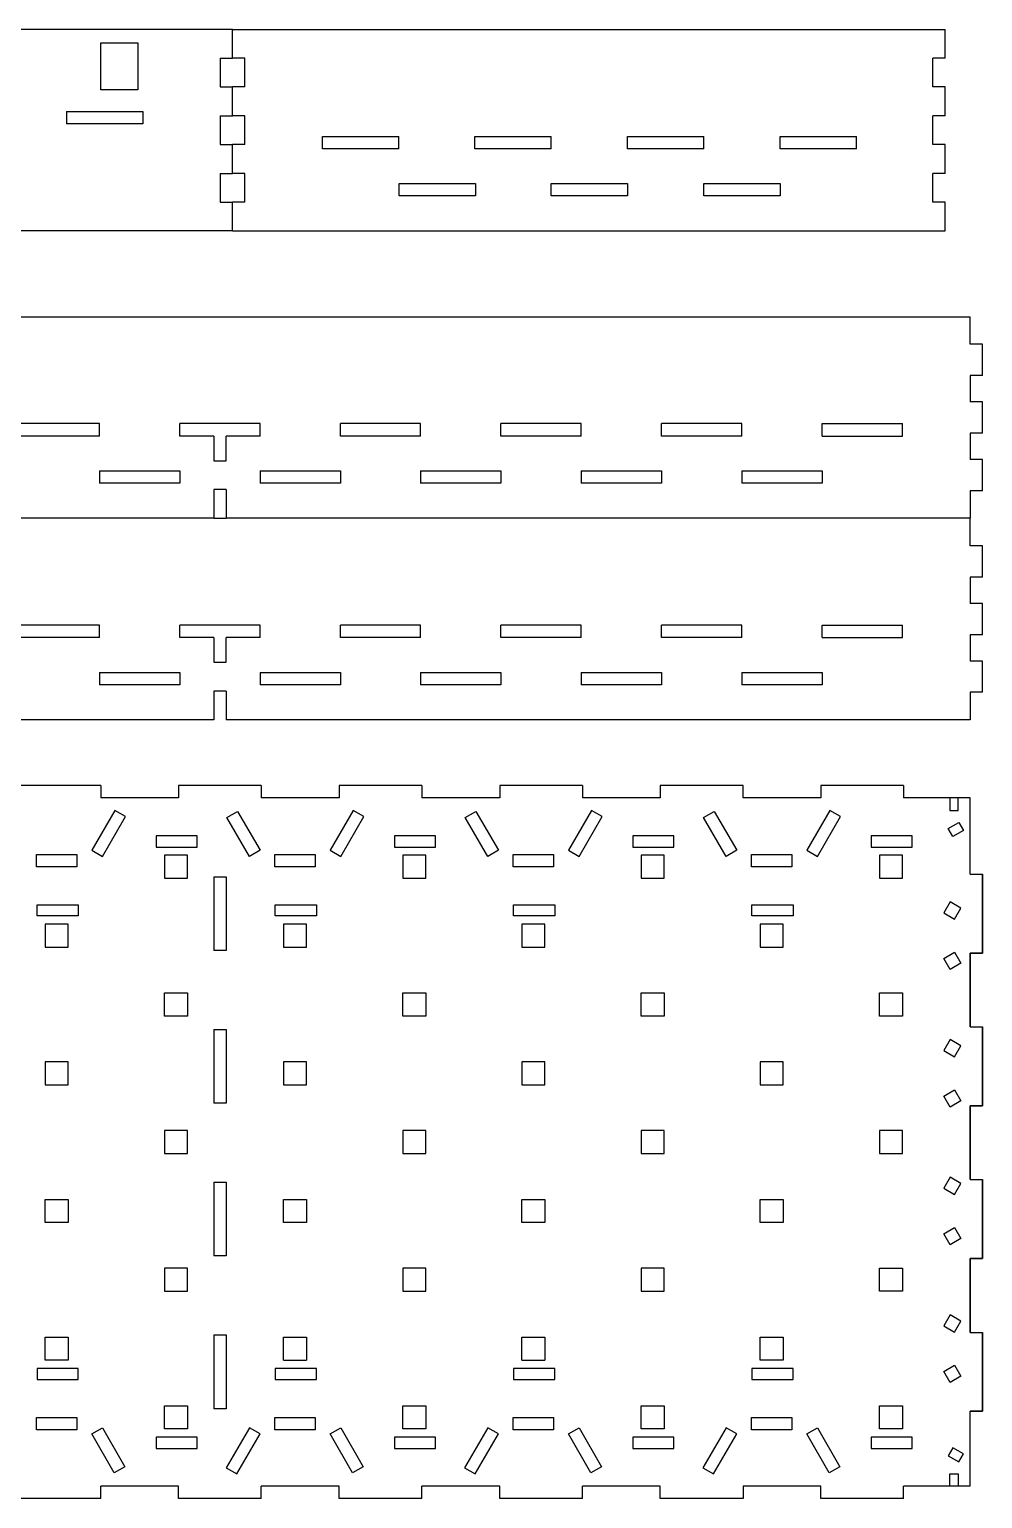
# Model space of a CAD drawing. Extents: x -308 to 258, y -154 to 204.
# Drawn here: x 26.2 to 258.1, y -153.6 to 203.6 of the extents above; entities that cross this region are included whole.
import ezdxf

# ---------------------------------------------------------------- set-up
doc = ezdxf.new("R2010")
doc.units = 0
doc.layers.get('0').update_dxf_attribs({"linetype": 'CONTINUOUS'})

msp = doc.modelspace()

# ---------------------------------------------------------------- linework, layer by layer
for p, q in [((75.63, 203.59), (-97.69, 203.59)), ((75.63, 196.59), (75.63, 203.59)), ((75.63, 203.59), (248.96, 203.59)), ((248.96, 196.59), (248.96, 203.59)), ((43.58, 200.29), (52.58, 200.29)), ((43.58, 188.89), (43.58, 200.29)), ((52.58, 200.29), (52.58, 188.89)), ((72.63, 196.59), (75.63, 196.59)), ((72.63, 196.59), (72.63, 189.59)), ((78.63, 196.59), (75.63, 196.59)), ((78.63, 189.59), (78.63, 196.59)), ((248.96, 196.59), (245.96, 196.59)), ((245.96, 189.59), (245.96, 196.59)), ((72.63, 189.59), (75.63, 189.59)), ((75.63, 182.59), (75.63, 189.59)), ((78.63, 189.59), (75.63, 189.59)), ((248.96, 189.59), (245.96, 189.59)), ((248.96, 182.59), (248.96, 189.59)), ((52.58, 188.89), (43.58, 188.89)), ((35.23, 183.59), (35.23, 180.59)), ((35.23, 183.59), (53.79, 183.59)), ((53.79, 183.59), (53.79, 180.59)), ((72.63, 182.59), (75.63, 182.59)), ((72.63, 182.59), (72.63, 175.59)), ((78.63, 182.59), (75.63, 182.59)), ((78.63, 175.59), (78.63, 182.59)), ((248.96, 182.59), (245.96, 182.59)), ((245.96, 175.59), (245.96, 182.59)), ((53.79, 180.59), (35.23, 180.59)), ((72.63, 175.59), (75.63, 175.59)), ((75.63, 168.59), (75.63, 175.59)), ((78.63, 175.59), (75.63, 175.59)), ((97.48, 174.59), (97.48, 177.59)), ((97.48, 177.59), (116.04, 177.59)), ((116.04, 174.59), (116.04, 177.59)), ((134.6, 177.59), (153.16, 177.59)), ((134.6, 174.59), (134.6, 177.59)), ((153.16, 174.59), (153.16, 177.59)), ((171.72, 177.59), (190.28, 177.59)), ((171.72, 174.59), (171.72, 177.59)), ((190.28, 174.59), (190.28, 177.59)), ((208.84, 174.59), (208.84, 177.59)), ((208.84, 177.59), (227.4, 177.59)), ((227.4, 174.59), (227.4, 177.59)), ((248.96, 175.59), (245.96, 175.59)), ((248.96, 168.59), (248.96, 175.59)), ((116.04, 174.59), (97.48, 174.59)), ((153.16, 174.59), (134.6, 174.59)), ((190.28, 174.59), (171.72, 174.59)), ((227.4, 174.59), (208.84, 174.59)), ((72.63, 168.59), (75.63, 168.59)), ((72.63, 168.59), (72.63, 161.59)), ((78.63, 168.59), (75.63, 168.59)), ((78.63, 161.59), (78.63, 168.59)), ((248.96, 168.59), (245.96, 168.59)), ((245.96, 161.59), (245.96, 168.59)), ((116.16, 163.09), (116.16, 166.09)), ((116.16, 166.09), (134.72, 166.09)), ((134.72, 166.09), (134.72, 163.09)), ((153.16, 163.09), (153.16, 166.09)), ((153.16, 166.09), (171.72, 166.09)), ((171.72, 166.09), (171.72, 163.09)), ((190.28, 163.09), (190.28, 166.09)), ((190.28, 166.09), (208.84, 166.09)), ((208.84, 166.09), (208.84, 163.09)), ((72.63, 161.59), (75.63, 161.59)), ((75.63, 154.59), (75.63, 161.59)), ((78.63, 161.59), (75.63, 161.59)), ((134.72, 163.09), (116.16, 163.09)), ((171.72, 163.09), (153.16, 163.09)), ((208.84, 163.09), (190.28, 163.09)), ((248.96, 161.59), (245.96, 161.59)), ((248.96, 154.59), (248.96, 161.59)), ((75.63, 154.59), (-97.69, 154.59)), ((75.63, 154.59), (248.96, 154.59)), ((-305.23, 133.74), (255.06, 133.74)), ((255.06, 127.04), (255.06, 133.74)), ((258.06, 127.04), (255.06, 127.04)), ((258.06, 119.44), (258.06, 127.04)), ((258.06, 119.44), (255.06, 119.44)), ((255.06, 119.44), (255.06, 113.04)), ((258.06, 113.04), (255.06, 113.04)), ((258.06, 105.44), (258.06, 113.04)), ((43.27, 107.74), (23.74, 107.74)), ((43.27, 104.74), (43.27, 107.74)), ((62.8, 104.74), (62.8, 107.74)), ((82.33, 107.74), (62.8, 107.74)), ((82.33, 104.74), (82.33, 107.74)), ((101.85, 104.74), (101.85, 107.74)), ((121.38, 107.74), (101.85, 107.74)), ((121.38, 104.74), (121.38, 107.74)), ((160.44, 107.74), (140.91, 107.74)), ((140.91, 104.74), (140.91, 107.74)), ((160.44, 104.74), (160.44, 107.74)), ((199.49, 107.74), (179.97, 107.74)), ((179.97, 104.74), (179.97, 107.74)), ((199.49, 104.74), (199.49, 107.74)), ((219.02, 104.74), (219.02, 107.74)), ((219.02, 107.74), (236.5, 107.74)), ((236.5, 107.74), (238.55, 107.74)), ((238.55, 104.74), (238.55, 107.74)), ((43.27, 104.74), (23.74, 104.74)), ((71.06, 104.74), (62.8, 104.74)), ((71.06, 104.74), (71.06, 98.74)), ((82.33, 104.74), (74.06, 104.74)), ((74.06, 98.74), (74.06, 104.74)), ((121.38, 104.74), (101.85, 104.74)), ((160.44, 104.74), (140.91, 104.74)), ((199.49, 104.74), (179.97, 104.74)), ((219.02, 104.74), (238.55, 104.74)), ((258.06, 105.44), (255.06, 105.44)), ((255.06, 105.44), (255.06, 99.04)), ((71.06, 98.74), (74.06, 98.74)), ((258.06, 99.04), (255.06, 99.04)), ((258.06, 91.44), (258.06, 99.04)), ((43.27, 96.24), (43.27, 93.24)), ((43.27, 96.24), (62.8, 96.24)), ((62.8, 93.24), (43.27, 93.24)), ((62.8, 96.24), (62.8, 93.24)), ((82.33, 96.24), (82.33, 93.24)), ((82.33, 96.24), (101.85, 96.24)), ((101.85, 93.24), (82.33, 93.24)), ((101.85, 96.24), (101.85, 93.24)), ((121.38, 96.24), (140.91, 96.24)), ((121.38, 96.24), (121.38, 93.24)), ((140.91, 93.24), (121.38, 93.24)), ((140.91, 96.24), (140.91, 93.24)), ((160.44, 96.24), (160.44, 93.24)), ((160.44, 96.24), (179.97, 96.24)), ((179.97, 93.24), (160.44, 93.24)), ((179.97, 96.24), (179.97, 93.24)), ((199.49, 96.24), (199.49, 93.24)), ((199.49, 96.24), (219.02, 96.24)), ((219.02, 93.24), (199.49, 93.24)), ((219.02, 96.24), (219.02, 93.24)), ((71.06, 91.74), (71.06, 84.74)), ((74.06, 91.74), (71.06, 91.74)), ((74.06, 91.74), (74.06, 84.74)), ((258.06, 91.44), (255.06, 91.44)), ((255.06, 91.44), (255.06, 84.74)), ((71.06, 84.74), (-121.22, 84.74)), ((71.06, 84.74), (74.06, 84.74)), ((255.06, 84.74), (74.06, 84.74)), ((255.06, 78.04), (255.06, 84.74)), ((258.06, 78.04), (255.06, 78.04)), ((258.06, 70.44), (258.06, 78.04)), ((258.06, 70.44), (255.06, 70.44)), ((255.06, 70.44), (255.06, 64.04)), ((258.06, 64.04), (255.06, 64.04)), ((258.06, 56.44), (258.06, 64.04)), ((43.27, 58.74), (23.74, 58.74)), ((43.27, 55.74), (43.27, 58.74)), ((62.8, 55.74), (62.8, 58.74)), ((82.33, 58.74), (62.8, 58.74)), ((82.33, 55.74), (82.33, 58.74)), ((101.85, 55.74), (101.85, 58.74)), ((121.38, 58.74), (101.85, 58.74)), ((121.38, 55.74), (121.38, 58.74)), ((160.44, 58.74), (140.91, 58.74)), ((140.91, 55.74), (140.91, 58.74)), ((160.44, 55.74), (160.44, 58.74)), ((199.49, 58.74), (179.97, 58.74)), ((179.97, 55.74), (179.97, 58.74)), ((199.49, 55.74), (199.49, 58.74)), ((219.02, 55.74), (219.02, 58.74)), ((219.02, 58.74), (236.5, 58.74)), ((236.5, 58.74), (238.55, 58.74)), ((238.55, 55.74), (238.55, 58.74)), ((43.27, 55.74), (23.74, 55.74)), ((71.06, 55.74), (62.8, 55.74)), ((71.06, 55.74), (71.06, 49.74)), ((82.33, 55.74), (74.06, 55.74)), ((74.06, 49.74), (74.06, 55.74)), ((121.38, 55.74), (101.85, 55.74)), ((160.44, 55.74), (140.91, 55.74)), ((199.49, 55.74), (179.97, 55.74)), ((219.02, 55.74), (238.55, 55.74)), ((258.06, 56.44), (255.06, 56.44)), ((255.06, 56.44), (255.06, 50.04)), ((258.06, 50.04), (255.06, 50.04)), ((258.06, 42.44), (258.06, 50.04)), ((43.27, 47.24), (43.27, 44.24)), ((43.27, 47.24), (62.8, 47.24)), ((62.8, 47.24), (62.8, 44.24)), ((71.06, 49.74), (74.06, 49.74)), ((82.33, 47.24), (82.33, 44.24)), ((82.33, 47.24), (101.85, 47.24)), ((101.85, 47.24), (101.85, 44.24)), ((121.38, 47.24), (140.91, 47.24)), ((121.38, 47.24), (121.38, 44.24)), ((140.91, 47.24), (140.91, 44.24)), ((160.44, 47.24), (160.44, 44.24)), ((160.44, 47.24), (179.97, 47.24)), ((179.97, 47.24), (179.97, 44.24)), ((199.49, 47.24), (199.49, 44.24)), ((199.49, 47.24), (219.02, 47.24)), ((219.02, 47.24), (219.02, 44.24)), ((62.8, 44.24), (43.27, 44.24)), ((101.85, 44.24), (82.33, 44.24)), ((140.91, 44.24), (121.38, 44.24)), ((179.97, 44.24), (160.44, 44.24)), ((219.02, 44.24), (199.49, 44.24)), ((71.06, 42.74), (71.06, 35.74)), ((74.06, 42.74), (71.06, 42.74)), ((74.06, 42.74), (74.06, 35.74)), ((258.06, 42.44), (255.06, 42.44)), ((255.06, 42.44), (255.06, 35.74)), ((71.06, 35.74), (-121.22, 35.74)), ((255.06, 35.74), (74.06, 35.74)), ((43.27, 19.74), (23.74, 19.74)), ((43.57, 19.74), (43.27, 19.74)), ((43.57, 19.74), (43.57, 16.74)), ((62.5, 19.74), (62.5, 16.74)), ((62.8, 19.74), (62.5, 19.74)), ((82.33, 19.74), (62.8, 19.74)), ((82.63, 19.74), (82.33, 19.74)), ((82.63, 19.74), (82.63, 16.74)), ((101.85, 19.74), (101.55, 19.74)), ((101.55, 19.74), (101.55, 16.74)), ((121.38, 19.74), (101.85, 19.74)), ((121.68, 19.74), (121.38, 19.74)), ((121.68, 19.74), (121.68, 16.74)), ((140.91, 19.74), (140.61, 19.74)), ((140.61, 19.74), (140.61, 16.74)), ((160.44, 19.74), (140.91, 19.74)), ((160.74, 19.74), (160.44, 19.74)), ((160.74, 19.74), (160.74, 16.74)), ((179.97, 19.74), (179.67, 19.74)), ((179.67, 19.74), (179.67, 16.74)), ((199.49, 19.74), (179.97, 19.74)), ((199.79, 19.74), (199.49, 19.74)), ((199.79, 16.74), (199.79, 19.74)), ((219.02, 19.74), (218.72, 19.74)), ((218.72, 19.74), (218.72, 16.74)), ((238.55, 19.74), (219.02, 19.74)), ((238.85, 19.74), (238.55, 19.74)), ((238.85, 19.74), (238.85, 16.74)), ((54.81, 16.74), (43.57, 16.74)), ((56.8, 16.74), (54.81, 16.74)), ((59.78, 16.74), (56.8, 16.74)), ((62.5, 16.74), (59.78, 16.74)), ((93.87, 16.74), (82.63, 16.74)), ((95.86, 16.74), (93.87, 16.74)), ((98.84, 16.74), (95.86, 16.74)), ((101.55, 16.74), (98.84, 16.74)), ((132.92, 16.74), (121.68, 16.74)), ((134.91, 16.74), (132.92, 16.74)), ((137.89, 16.74), (134.91, 16.74)), ((140.61, 16.74), (137.89, 16.74)), ((171.98, 16.74), (160.74, 16.74)), ((173.97, 16.74), (171.98, 16.74)), ((176.95, 16.74), (173.97, 16.74)), ((179.67, 16.74), (176.95, 16.74)), ((211.04, 16.74), (199.79, 16.74)), ((213.02, 16.74), (211.04, 16.74)), ((216.01, 16.74), (213.02, 16.74)), ((218.72, 16.74), (216.01, 16.74)), ((250.09, 16.74), (238.85, 16.74)), ((250.09, 16.74), (250.09, 13.74)), ((252.08, 16.74), (250.09, 16.74)), ((252.08, 13.74), (252.08, 16.74)), ((255.06, 16.74), (252.08, 16.74)), ((255.06, -1.8), (255.06, 16.74)), ((47, 13.74), (41.39, 4.02)), ((43.98, 2.52), (49.6, 12.24)), ((49.6, 12.24), (47, 13.74)), ((74.26, 11.98), (76.86, 13.48)), ((79.73, 2.52), (74.26, 11.98)), ((76.86, 13.48), (82.33, 4.02)), ((104.96, 13.74), (99.35, 4.02)), ((101.95, 2.52), (107.56, 12.24)), ((107.56, 12.24), (104.96, 13.74)), ((132.23, 11.98), (134.82, 13.48)), ((137.69, 2.52), (132.23, 11.98)), ((134.82, 13.48), (140.29, 4.02)), ((162.92, 13.74), (157.31, 4.02)), ((159.91, 2.52), (165.52, 12.24)), ((165.52, 12.24), (162.92, 13.74)), ((190.19, 11.98), (192.79, 13.48)), ((195.65, 2.52), (190.19, 11.98)), ((192.79, 13.48), (198.25, 4.02)), ((220.88, 13.74), (215.27, 4.02)), ((217.87, 2.52), (223.48, 12.24)), ((223.48, 12.24), (220.88, 13.74)), ((249.68, 9.33), (252.24, 10.81)), ((250.09, 13.74), (252.08, 13.74)), ((252.24, 10.81), (253.37, 8.86)), ((57.06, 7.53), (57.06, 4.81)), ((67.06, 7.53), (57.06, 7.53)), ((67.06, 4.81), (67.06, 7.53)), ((115.02, 7.53), (115.02, 4.81)), ((125.02, 7.53), (115.02, 7.53)), ((125.02, 4.81), (125.02, 7.53)), ((172.98, 7.53), (172.98, 4.81)), ((182.98, 7.53), (172.98, 7.53)), ((182.98, 4.81), (182.98, 7.53)), ((230.94, 7.53), (230.94, 4.81)), ((240.94, 7.53), (230.94, 7.53)), ((240.94, 4.81), (240.94, 7.53)), ((250.81, 7.38), (249.68, 9.33)), ((253.37, 8.86), (250.81, 7.38)), ((41.39, 4.02), (43.98, 2.52)), ((57.06, 4.81), (67.06, 4.81)), ((82.33, 4.02), (79.73, 2.52)), ((99.35, 4.02), (101.95, 2.52)), ((115.02, 4.81), (125.02, 4.81)), ((140.29, 4.02), (137.69, 2.52)), ((157.31, 4.02), (159.91, 2.52)), ((172.98, 4.81), (182.98, 4.81)), ((198.25, 4.02), (195.65, 2.52)), ((215.27, 4.02), (217.87, 2.52)), ((230.94, 4.81), (240.94, 4.81)), ((27.96, 3.01), (37.79, 3.01)), ((27.96, 0.01), (27.96, 3.01)), ((37.79, 0.01), (27.96, 0.01)), ((37.79, 3.01), (37.79, 0.01)), ((64.66, 2.81), (59.06, 2.81)), ((59.06, 2.81), (59.06, -2.79)), ((64.66, -2.79), (64.66, 2.81)), ((85.92, 3.01), (95.75, 3.01)), ((85.92, 0.01), (85.92, 3.01)), ((95.75, 0.01), (85.92, 0.01)), ((95.75, 3.01), (95.75, 0.01)), ((122.62, 2.81), (117.02, 2.81)), ((117.02, 2.81), (117.02, -2.79)), ((122.62, -2.79), (122.62, 2.81)), ((143.88, 3.01), (153.71, 3.01)), ((143.88, 0.01), (143.88, 3.01)), ((153.71, 0.01), (143.88, 0.01)), ((153.71, 3.01), (153.71, 0.01)), ((180.58, 2.81), (174.98, 2.81)), ((174.98, 2.81), (174.98, -2.79)), ((180.58, -2.79), (180.58, 2.81)), ((201.85, 3.01), (211.68, 3.01)), ((201.85, 0.01), (201.85, 3.01)), ((211.68, 0.01), (201.85, 0.01)), ((211.68, 3.01), (211.68, 0.01)), ((238.54, 2.81), (232.94, 2.81)), ((232.94, 2.81), (232.94, -2.79)), ((238.54, -2.79), (238.54, 2.81)), ((59.06, -2.79), (64.66, -2.79)), ((71.06, -2.4), (74.06, -2.4)), ((71.06, -2.4), (71.06, -20.36)), ((74.06, -2.4), (74.06, -20.36)), ((117.02, -2.79), (122.62, -2.79)), ((174.98, -2.79), (180.58, -2.79)), ((232.94, -2.79), (238.54, -2.79)), ((255.06, -1.8), (258.06, -1.8)), ((255.06, -1.8), (258.06, -1.8)), ((258.06, -20.96), (258.06, -1.8)), ((258.06, -1.8), (258.06, -20.96)), ((28.08, -9.21), (38.08, -9.21)), ((28.08, -11.92), (28.08, -9.21)), ((38.08, -9.21), (38.08, -11.92)), ((86.04, -11.92), (86.04, -9.21)), ((86.04, -9.21), (96.04, -9.21)), ((96.04, -9.21), (96.04, -11.92)), ((144, -11.92), (144, -9.21)), ((144, -9.21), (154, -9.21)), ((154, -9.21), (154, -11.92)), ((201.96, -9.21), (211.96, -9.21)), ((201.96, -11.92), (201.96, -9.21)), ((211.96, -9.21), (211.96, -11.92)), ((250.14, -8.52), (248.59, -11.2)), ((252.74, -10.02), (250.14, -8.52)), ((251.19, -12.7), (252.74, -10.02)), ((38.08, -11.92), (28.08, -11.92)), ((30.08, -13.92), (30.08, -19.52)), ((35.68, -13.92), (30.08, -13.92)), ((35.68, -19.52), (35.68, -13.92)), ((96.04, -11.92), (86.04, -11.92)), ((93.64, -13.92), (88.04, -13.92)), ((88.04, -13.92), (88.04, -19.52)), ((93.64, -19.52), (93.64, -13.92)), ((154, -11.92), (144, -11.92)), ((151.6, -13.92), (146, -13.92)), ((146, -13.92), (146, -19.52)), ((151.6, -19.52), (151.6, -13.92)), ((211.96, -11.92), (201.96, -11.92)), ((203.96, -13.92), (203.96, -19.52)), ((209.56, -13.92), (203.96, -13.92)), ((209.56, -19.52), (209.56, -13.92)), ((248.59, -11.2), (251.19, -12.7)), ((30.08, -19.52), (35.68, -19.52)), ((74.06, -20.36), (71.06, -20.36)), ((88.04, -19.52), (93.64, -19.52)), ((146, -19.52), (151.6, -19.52)), ((203.96, -19.52), (209.56, -19.52)), ((248.59, -22.25), (251.19, -20.75)), ((251.19, -20.75), (252.74, -23.43)), ((255.06, -20.96), (258.06, -20.96)), ((255.06, -38.92), (255.06, -20.96)), ((255.06, -20.96), (255.06, -38.92)), ((258.06, -20.96), (255.06, -20.96)), ((250.14, -24.93), (248.59, -22.25)), ((252.74, -23.43), (250.14, -24.93)), ((59.06, -30.66), (64.66, -30.66)), ((59.06, -36.26), (59.06, -30.66)), ((64.66, -30.66), (64.66, -36.26)), ((117.02, -30.66), (122.62, -30.66)), ((117.02, -36.26), (117.02, -30.66)), ((122.62, -30.66), (122.62, -36.26)), ((174.98, -30.66), (180.58, -30.66)), ((174.98, -36.26), (174.98, -30.66)), ((180.58, -30.66), (180.58, -36.26)), ((232.94, -30.66), (238.54, -30.66)), ((232.94, -36.26), (232.94, -30.66)), ((238.54, -30.66), (238.54, -36.26)), ((64.66, -36.26), (59.06, -36.26)), ((122.62, -36.26), (117.02, -36.26)), ((180.58, -36.26), (174.98, -36.26)), ((238.54, -36.26), (232.94, -36.26)), ((255.06, -38.92), (258.06, -38.92)), ((255.06, -38.92), (258.06, -38.92)), ((258.06, -58.08), (258.06, -38.92)), ((258.06, -38.92), (258.06, -58.08)), ((71.06, -39.52), (71.06, -57.48)), ((71.06, -39.52), (74.06, -39.52)), ((74.06, -39.52), (74.06, -57.48)), ((250.14, -41.98), (248.59, -44.66)), ((252.74, -43.48), (250.14, -41.98)), ((248.59, -44.66), (251.19, -46.16)), ((251.19, -46.16), (252.74, -43.48)), ((30.08, -47.39), (30.08, -52.99)), ((35.68, -47.39), (30.08, -47.39)), ((35.68, -52.99), (35.68, -47.39)), ((88.04, -47.39), (88.04, -52.99)), ((93.64, -47.39), (88.04, -47.39)), ((93.64, -52.99), (93.64, -47.39)), ((151.6, -47.39), (146, -47.39)), ((146, -47.39), (146, -52.99)), ((151.6, -52.99), (151.6, -47.39)), ((203.96, -47.39), (203.96, -52.99)), ((209.56, -47.39), (203.96, -47.39)), ((209.56, -52.99), (209.56, -47.39)), ((30.08, -52.99), (35.68, -52.99)), ((88.04, -52.99), (93.64, -52.99)), ((146, -52.99), (151.6, -52.99)), ((203.96, -52.99), (209.56, -52.99)), ((248.59, -55.71), (251.19, -54.21)), ((250.14, -58.4), (248.59, -55.71)), ((252.74, -56.9), (250.14, -58.4)), ((251.19, -54.21), (252.74, -56.9)), ((74.06, -57.48), (71.06, -57.48)), ((255.06, -58.08), (258.06, -58.08)), ((255.06, -76.04), (255.06, -58.08)), ((258.06, -58.08), (255.06, -58.08)), ((255.06, -58.08), (255.06, -76.04)), ((64.66, -64.12), (59.06, -64.12)), ((59.06, -64.12), (59.06, -69.72)), ((64.66, -69.72), (64.66, -64.12)), ((122.62, -64.12), (117.02, -64.12)), ((117.02, -64.12), (117.02, -69.72)), ((122.62, -69.72), (122.62, -64.12)), ((180.58, -64.12), (174.98, -64.12)), ((174.98, -64.12), (174.98, -69.72)), ((180.58, -69.72), (180.58, -64.12)), ((232.94, -64.12), (232.94, -69.72)), ((238.54, -64.12), (232.94, -64.12)), ((238.54, -69.72), (238.54, -64.12)), ((59.06, -69.72), (64.66, -69.72)), ((117.02, -69.72), (122.62, -69.72)), ((174.98, -69.72), (180.58, -69.72)), ((232.94, -69.72), (238.54, -69.72)), ((71.06, -76.64), (74.06, -76.64)), ((71.06, -76.64), (71.06, -94.6)), ((74.06, -76.64), (74.06, -94.6)), ((250.14, -75.44), (248.59, -78.13)), ((248.59, -78.13), (251.19, -79.63)), ((252.74, -76.94), (250.14, -75.44)), ((251.19, -79.63), (252.74, -76.94)), ((255.06, -76.04), (258.06, -76.04)), ((255.06, -76.04), (258.06, -76.04)), ((258.06, -95.2), (258.06, -76.04)), ((258.06, -76.04), (258.06, -95.2)), ((30.08, -86.45), (30.08, -80.85)), ((30.08, -80.85), (35.68, -80.85)), ((35.68, -80.85), (35.68, -86.45)), ((88.04, -80.85), (93.64, -80.85)), ((88.04, -86.45), (88.04, -80.85)), ((93.64, -80.85), (93.64, -86.45)), ((146, -86.45), (146, -80.85)), ((146, -80.85), (151.6, -80.85)), ((151.6, -80.85), (151.6, -86.45)), ((203.96, -86.45), (203.96, -80.85)), ((203.96, -80.85), (209.56, -80.85)), ((209.56, -80.85), (209.56, -86.45)), ((35.68, -86.45), (30.08, -86.45)), ((93.64, -86.45), (88.04, -86.45)), ((151.6, -86.45), (146, -86.45)), ((209.56, -86.45), (203.96, -86.45)), ((248.59, -89.18), (251.19, -87.68)), ((250.14, -91.86), (248.59, -89.18)), ((251.19, -87.68), (252.74, -90.36)), ((252.74, -90.36), (250.14, -91.86)), ((74.06, -94.6), (71.06, -94.6)), ((255.06, -95.2), (258.06, -95.2)), ((255.06, -113.16), (255.06, -95.2)), ((255.06, -95.2), (255.06, -113.16)), ((258.06, -95.2), (255.06, -95.2)), ((59.06, -97.58), (59.06, -103.18)), ((64.66, -97.58), (59.06, -97.58)), ((64.66, -103.18), (64.66, -97.58)), ((117.02, -97.58), (117.02, -103.18)), ((122.62, -97.58), (117.02, -97.58)), ((122.62, -103.18), (122.62, -97.58)), ((174.98, -97.58), (174.98, -103.18)), ((180.58, -97.58), (174.98, -97.58)), ((180.58, -103.18), (180.58, -97.58)), ((232.94, -97.58), (238.54, -97.58)), ((232.94, -103.18), (232.94, -97.58)), ((238.54, -97.58), (238.54, -103.18)), ((59.06, -103.18), (64.66, -103.18)), ((117.02, -103.18), (122.62, -103.18)), ((174.98, -103.18), (180.58, -103.18)), ((238.54, -103.18), (232.94, -103.18)), ((250.14, -108.91), (248.59, -111.59)), ((252.74, -110.41), (250.14, -108.91)), ((251.19, -113.09), (252.74, -110.41)), ((71.06, -113.76), (74.06, -113.76)), ((71.06, -113.76), (71.06, -131.72)), ((74.06, -113.76), (74.06, -131.72)), ((248.59, -111.59), (251.19, -113.09)), ((255.06, -113.16), (258.06, -113.16)), ((255.06, -113.16), (258.06, -113.16)), ((258.06, -132.32), (258.06, -113.16)), ((258.06, -113.16), (258.06, -132.32)), ((30.08, -114.32), (35.68, -114.32)), ((30.08, -119.92), (30.08, -114.32)), ((35.68, -114.32), (35.68, -119.92)), ((88.04, -119.92), (88.04, -114.32)), ((88.04, -114.32), (93.64, -114.32)), ((93.64, -114.32), (93.64, -119.92)), ((146, -114.32), (151.6, -114.32)), ((146, -119.92), (146, -114.32)), ((151.6, -114.32), (151.6, -119.92)), ((203.96, -114.32), (209.56, -114.32)), ((203.96, -119.92), (203.96, -114.32)), ((209.56, -114.32), (209.56, -119.92)), ((35.68, -119.92), (30.08, -119.92)), ((88.04, -119.92), (93.64, -119.92)), ((146, -119.92), (151.6, -119.92)), ((209.56, -119.92), (203.96, -119.92)), ((248.59, -122.64), (251.19, -121.14)), ((251.19, -121.14), (252.74, -123.82)), ((28.08, -121.92), (28.08, -124.63)), ((38.08, -121.92), (28.08, -121.92)), ((28.08, -124.63), (38.08, -124.63)), ((38.08, -124.63), (38.08, -121.92)), ((86.04, -121.92), (86.04, -124.63)), ((96.04, -121.92), (86.04, -121.92)), ((86.04, -124.63), (96.04, -124.63)), ((96.04, -124.63), (96.04, -121.92)), ((154, -121.92), (144, -121.92)), ((144, -121.92), (144, -124.63)), ((144, -124.63), (154, -124.63)), ((154, -124.63), (154, -121.92)), ((201.96, -121.92), (201.96, -124.63)), ((211.96, -121.92), (201.96, -121.92)), ((201.96, -124.63), (211.96, -124.63)), ((211.96, -124.63), (211.96, -121.92)), ((250.14, -125.32), (248.59, -122.64)), ((252.74, -123.82), (250.14, -125.32)), ((59.06, -136.65), (59.06, -131.05)), ((59.06, -131.05), (64.66, -131.05)), ((64.66, -131.05), (64.66, -136.65)), ((74.06, -131.72), (71.06, -131.72)), ((117.02, -131.05), (122.62, -131.05)), ((117.02, -136.65), (117.02, -131.05)), ((122.62, -131.05), (122.62, -136.65)), ((174.98, -136.65), (174.98, -131.05)), ((174.98, -131.05), (180.58, -131.05)), ((180.58, -131.05), (180.58, -136.65)), ((232.94, -131.05), (238.54, -131.05)), ((232.94, -136.65), (232.94, -131.05)), ((238.54, -131.05), (238.54, -136.65)), ((27.96, -136.85), (27.96, -133.85)), ((27.96, -133.85), (37.79, -133.85)), ((37.79, -133.85), (37.79, -136.85)), ((85.92, -136.85), (85.92, -133.85)), ((85.92, -133.85), (95.75, -133.85)), ((95.75, -133.85), (95.75, -136.85)), ((143.88, -133.85), (153.71, -133.85)), ((143.88, -136.85), (143.88, -133.85)), ((153.71, -133.85), (153.71, -136.85)), ((201.85, -133.85), (211.68, -133.85)), ((201.85, -136.85), (201.85, -133.85)), ((211.68, -133.85), (211.68, -136.85)), ((255.06, -132.32), (258.06, -132.32)), ((255.06, -150.58), (255.06, -132.32)), ((258.06, -132.32), (255.06, -132.32)), ((37.79, -136.85), (27.96, -136.85)), ((41.39, -137.86), (43.99, -136.36)), ((46.85, -147.32), (41.39, -137.86)), ((43.99, -136.36), (49.45, -145.82)), ((67.06, -138.65), (57.06, -138.65)), ((57.06, -138.65), (57.06, -141.37)), ((64.66, -136.65), (59.06, -136.65)), ((67.06, -141.37), (67.06, -138.65)), ((79.73, -136.36), (74.11, -146.08)), ((76.71, -147.58), (82.33, -137.86)), ((82.33, -137.86), (79.73, -136.36)), ((95.75, -136.85), (85.92, -136.85)), ((99.35, -137.86), (101.95, -136.36)), ((104.81, -147.32), (99.35, -137.86)), ((101.95, -136.36), (107.41, -145.82)), ((115.02, -138.65), (115.02, -141.37)), ((125.02, -138.65), (115.02, -138.65)), ((122.62, -136.65), (117.02, -136.65)), ((125.02, -141.37), (125.02, -138.65)), ((137.69, -136.36), (132.08, -146.08)), ((134.67, -147.58), (140.29, -137.86)), ((140.29, -137.86), (137.69, -136.36)), ((153.71, -136.85), (143.88, -136.85)), ((157.31, -137.86), (159.91, -136.36)), ((162.77, -147.32), (157.31, -137.86)), ((159.91, -136.36), (165.37, -145.82)), ((172.98, -138.65), (172.98, -141.37)), ((182.98, -138.65), (172.98, -138.65)), ((180.58, -136.65), (174.98, -136.65)), ((182.98, -141.37), (182.98, -138.65)), ((195.65, -136.36), (190.04, -146.08)), ((192.64, -147.58), (198.25, -137.86)), ((198.25, -137.86), (195.65, -136.36)), ((211.68, -136.85), (201.85, -136.85)), ((215.27, -137.86), (217.87, -136.36)), ((220.73, -147.32), (215.27, -137.86)), ((217.87, -136.36), (223.33, -145.82)), ((240.94, -138.65), (230.94, -138.65)), ((230.94, -138.65), (230.94, -141.37)), ((238.54, -136.65), (232.94, -136.65)), ((240.94, -141.37), (240.94, -138.65)), ((57.06, -141.37), (67.06, -141.37)), ((115.02, -141.37), (125.02, -141.37)), ((172.98, -141.37), (182.98, -141.37)), ((230.94, -141.37), (240.94, -141.37)), ((250.81, -141.22), (249.68, -143.17)), ((253.37, -142.7), (250.81, -141.22)), ((252.24, -144.65), (253.37, -142.7)), ((49.45, -145.82), (46.85, -147.32)), ((74.11, -146.08), (76.71, -147.58)), ((107.41, -145.82), (104.81, -147.32)), ((132.08, -146.08), (134.67, -147.58)), ((165.37, -145.82), (162.77, -147.32)), ((190.04, -146.08), (192.64, -147.58)), ((223.33, -145.82), (220.73, -147.32)), ((249.68, -143.17), (252.24, -144.65)), ((250.09, -150.58), (250.09, -147.58)), ((250.09, -147.58), (252.08, -147.58)), ((252.08, -147.58), (252.08, -150.58)), ((43.27, -153.58), (23.74, -153.58)), ((43.57, -153.58), (43.27, -153.58)), ((43.57, -153.58), (43.57, -150.58)), ((54.81, -150.58), (43.57, -150.58)), ((56.8, -150.58), (54.81, -150.58)), ((59.78, -150.58), (56.8, -150.58)), ((62.5, -150.58), (59.78, -150.58)), ((62.5, -153.58), (62.5, -150.58)), ((62.8, -153.58), (62.5, -153.58)), ((82.33, -153.58), (62.8, -153.58)), ((82.63, -153.58), (82.33, -153.58)), ((93.87, -150.58), (82.63, -150.58)), ((82.63, -153.58), (82.63, -150.58)), ((95.86, -150.58), (93.87, -150.58)), ((98.84, -150.58), (95.86, -150.58)), ((101.55, -150.58), (98.84, -150.58)), ((101.55, -153.58), (101.55, -150.58)), ((101.85, -153.58), (101.55, -153.58)), ((121.38, -153.58), (101.85, -153.58)), ((121.68, -153.58), (121.38, -153.58)), ((132.92, -150.58), (121.68, -150.58)), ((121.68, -153.58), (121.68, -150.58)), ((134.91, -150.58), (132.92, -150.58)), ((137.89, -150.58), (134.91, -150.58)), ((140.61, -150.58), (137.89, -150.58)), ((140.61, -153.58), (140.61, -150.58)), ((140.91, -153.58), (140.61, -153.58)), ((160.44, -153.58), (140.91, -153.58)), ((160.74, -153.58), (160.44, -153.58)), ((171.98, -150.58), (160.74, -150.58)), ((160.74, -153.58), (160.74, -150.58)), ((173.97, -150.58), (171.98, -150.58)), ((176.95, -150.58), (173.97, -150.58)), ((179.67, -150.58), (176.95, -150.58)), ((179.67, -153.58), (179.67, -150.58)), ((179.97, -153.58), (179.67, -153.58)), ((199.49, -153.58), (179.97, -153.58)), ((199.79, -153.58), (199.49, -153.58)), ((199.79, -150.58), (199.79, -153.58)), ((211.04, -150.58), (199.79, -150.58)), ((213.02, -150.58), (211.04, -150.58)), ((216.01, -150.58), (213.02, -150.58)), ((218.72, -150.58), (216.01, -150.58)), ((218.72, -153.58), (218.72, -150.58)), ((219.02, -153.58), (218.72, -153.58)), ((238.55, -153.58), (219.02, -153.58)), ((238.85, -153.58), (238.55, -153.58)), ((238.85, -153.58), (238.85, -150.58)), ((250.09, -150.58), (238.85, -150.58)), ((252.08, -150.58), (250.09, -150.58)), ((255.06, -150.58), (252.08, -150.58))]:
    msp.add_line(p, q)

doc.saveas('drawing.dxf')
